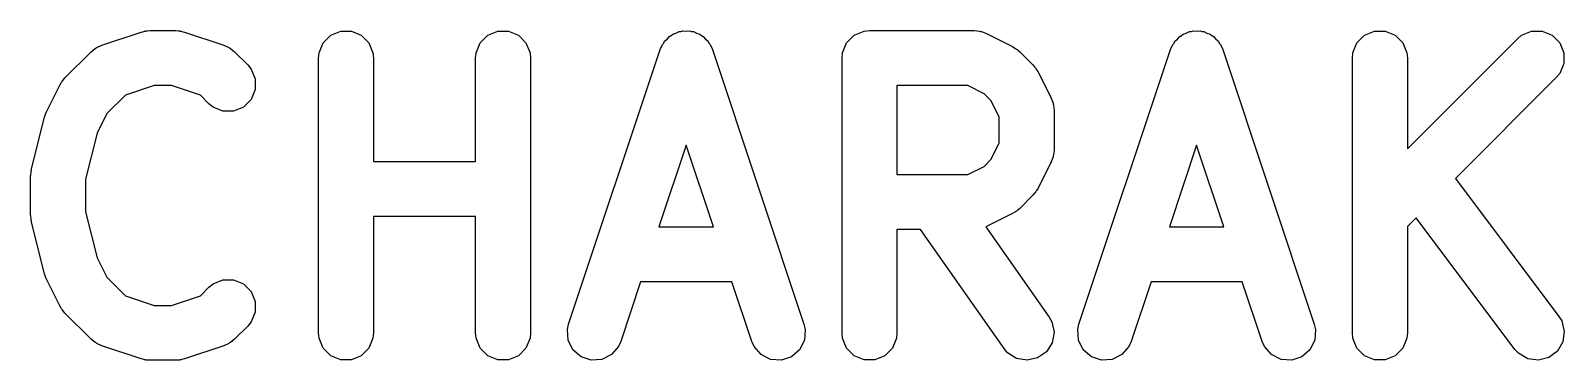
# Model space of a CAD drawing. Header units: inches. Extents: x -2.6 to 7.6, y 0.3 to 5.2.
# Drawn here: x 3.265 to 3.7044, y 5.1083 to 5.2028 of the extents above; entities that cross this region are included whole.
import ezdxf

# ---------------------------------------------------------------- set-up
doc = ezdxf.new("R2010")
doc.units = ezdxf.units.IN
doc.header["$MEASUREMENT"] = 0
doc.layers.add('BLACK', color=250, linetype='CONTINUOUS')

msp = doc.modelspace()

# ---------------------------------------------------------------- linework, layer by layer
at = {"layer": 'BLACK', "linetype": 'CONTINUOUS'}
for p, q in [((3.28394, 5.19803), (3.28535, 5.19866)), ((3.28535, 5.19866), (3.2966, 5.20241)), ((3.2966, 5.20241), (3.29736, 5.20259)), ((3.29736, 5.20259), (3.29755, 5.20267)), ((3.29755, 5.20267), (3.29783, 5.20269)), ((3.29783, 5.20269), (3.2981, 5.20276)), ((3.2981, 5.20276), (3.29831, 5.20274)), ((3.29831, 5.20274), (3.29909, 5.20282)), ((3.29909, 5.20282), (3.30658, 5.20282)), ((3.30658, 5.20282), (3.30736, 5.20274)), ((3.30736, 5.20274), (3.30757, 5.20276)), ((3.30757, 5.20276), (3.30784, 5.20269)), ((3.30784, 5.20269), (3.30812, 5.20267)), ((3.30812, 5.20267), (3.30831, 5.20259)), ((3.30831, 5.20259), (3.30907, 5.20241)), ((3.30907, 5.20241), (3.32032, 5.19866)), ((3.32032, 5.19866), (3.32173, 5.19803)), ((3.34761, 5.19648), (3.34878, 5.19932)), ((3.34878, 5.19932), (3.35095, 5.20149)), ((3.35095, 5.20149), (3.35379, 5.20267)), ((3.35379, 5.20267), (3.35686, 5.20267)), ((3.35686, 5.20267), (3.3597, 5.20149)), ((3.3597, 5.20149), (3.36188, 5.19932)), ((3.36188, 5.19932), (3.36305, 5.19648)), ((3.3926, 5.19648), (3.39378, 5.19932)), ((3.39378, 5.19932), (3.39595, 5.20149)), ((3.39595, 5.20149), (3.39879, 5.20267)), ((3.39879, 5.20267), (3.40186, 5.20267)), ((3.40186, 5.20267), (3.4047, 5.20149)), ((3.4047, 5.20149), (3.40687, 5.19932)), ((3.40687, 5.19932), (3.40805, 5.19648)), ((3.44535, 5.19743), (3.44598, 5.19884)), ((3.44598, 5.19884), (3.44634, 5.19927)), ((3.44634, 5.19927), (3.4466, 5.19977)), ((3.4466, 5.19977), (3.44734, 5.20042)), ((3.44734, 5.20042), (3.44799, 5.20116)), ((3.44799, 5.20116), (3.44849, 5.20142)), ((3.44849, 5.20142), (3.44892, 5.20178)), ((3.44892, 5.20178), (3.44985, 5.2021)), ((3.44985, 5.2021), (3.45074, 5.20254)), ((3.45074, 5.20254), (3.4513, 5.20258)), ((3.4513, 5.20258), (3.45183, 5.20276)), ((3.45183, 5.20276), (3.45282, 5.20269)), ((3.45282, 5.20269), (3.4538, 5.20276)), ((3.4538, 5.20276), (3.45433, 5.20258)), ((3.45433, 5.20258), (3.4549, 5.20254)), ((3.4549, 5.20254), (3.45578, 5.2021)), ((3.45578, 5.2021), (3.45672, 5.20178)), ((3.45672, 5.20178), (3.45714, 5.20142)), ((3.45714, 5.20142), (3.45764, 5.20116)), ((3.45764, 5.20116), (3.45829, 5.20042)), ((3.45829, 5.20042), (3.45904, 5.19977)), ((3.45904, 5.19977), (3.45929, 5.19927)), ((3.45929, 5.19927), (3.45966, 5.19884)), ((3.45966, 5.19884), (3.46029, 5.19743)), ((3.49759, 5.19648), (3.49876, 5.19932)), ((3.49876, 5.19932), (3.50094, 5.20149)), ((3.50094, 5.20149), (3.50377, 5.20267)), ((3.50377, 5.20267), (3.50531, 5.20282)), ((3.50531, 5.20282), (3.53531, 5.20282)), ((3.53531, 5.20282), (3.53684, 5.20267)), ((3.53684, 5.20267), (3.5371, 5.20256)), ((3.5371, 5.20256), (3.53739, 5.20254)), ((3.53739, 5.20254), (3.53883, 5.20199)), ((3.53883, 5.20199), (3.54633, 5.19824)), ((3.59158, 5.19743), (3.59221, 5.19884)), ((3.59221, 5.19884), (3.59258, 5.19927)), ((3.59258, 5.19927), (3.59283, 5.19977)), ((3.59283, 5.19977), (3.59357, 5.20042)), ((3.59357, 5.20042), (3.59422, 5.20116)), ((3.59422, 5.20116), (3.59472, 5.20142)), ((3.59472, 5.20142), (3.59515, 5.20178)), ((3.59515, 5.20178), (3.59609, 5.2021)), ((3.59609, 5.2021), (3.59697, 5.20254)), ((3.59697, 5.20254), (3.59753, 5.20258)), ((3.59753, 5.20258), (3.59806, 5.20276)), ((3.59806, 5.20276), (3.59905, 5.20269)), ((3.59905, 5.20269), (3.60003, 5.20276)), ((3.60003, 5.20276), (3.60057, 5.20258)), ((3.60057, 5.20258), (3.60113, 5.20254)), ((3.60113, 5.20254), (3.60201, 5.2021)), ((3.60201, 5.2021), (3.60295, 5.20178)), ((3.60295, 5.20178), (3.60337, 5.20142)), ((3.60337, 5.20142), (3.60388, 5.20116)), ((3.60388, 5.20116), (3.60452, 5.20042)), ((3.60452, 5.20042), (3.60527, 5.19977)), ((3.60527, 5.19977), (3.60552, 5.19927)), ((3.60552, 5.19927), (3.60589, 5.19884)), ((3.60589, 5.19884), (3.60652, 5.19743)), ((3.64382, 5.19648), (3.64499, 5.19932)), ((3.64499, 5.19932), (3.64717, 5.20149)), ((3.64717, 5.20149), (3.65001, 5.20267)), ((3.65001, 5.20267), (3.65308, 5.20267)), ((3.65308, 5.20267), (3.65592, 5.20149)), ((3.65592, 5.20149), (3.65809, 5.19932)), ((3.65809, 5.19932), (3.65926, 5.19648)), ((3.65942, 5.16896), (3.69097, 5.20051)), ((3.69097, 5.20051), (3.69216, 5.20149)), ((3.69216, 5.20149), (3.695, 5.20267)), ((3.695, 5.20267), (3.69807, 5.20267)), ((3.69807, 5.20267), (3.70091, 5.20149)), ((3.70091, 5.20149), (3.70308, 5.19932)), ((3.70308, 5.19932), (3.70426, 5.19648)), ((3.27477, 5.18926), (3.28227, 5.19676)), ((3.28227, 5.19676), (3.28346, 5.19774)), ((3.28346, 5.19774), (3.28372, 5.19785)), ((3.28372, 5.19785), (3.28394, 5.19803)), ((3.32173, 5.19803), (3.32195, 5.19785)), ((3.32195, 5.19785), (3.32221, 5.19774)), ((3.32221, 5.19774), (3.3234, 5.19676)), ((3.3234, 5.19676), (3.32715, 5.19301)), ((3.34745, 5.19494), (3.34761, 5.19648)), ((3.34745, 5.1162), (3.34745, 5.19494)), ((3.36305, 5.19648), (3.3632, 5.19494)), ((3.3632, 5.19494), (3.3632, 5.16532)), ((3.39245, 5.19494), (3.3926, 5.19648)), ((3.39245, 5.16532), (3.39245, 5.19494)), ((3.40805, 5.19648), (3.4082, 5.19494)), ((3.4082, 5.19494), (3.4082, 5.1162)), ((3.4191, 5.11869), (3.44535, 5.19743)), ((3.46029, 5.19743), (3.48653, 5.11869)), ((3.49744, 5.19494), (3.49759, 5.19648)), ((3.49744, 5.1162), (3.49744, 5.19494)), ((3.54633, 5.19824), (3.54699, 5.19782)), ((3.54699, 5.19782), (3.54718, 5.19774)), ((3.54718, 5.19774), (3.5474, 5.19756)), ((3.5474, 5.19756), (3.54763, 5.19741)), ((3.54763, 5.19741), (3.54777, 5.19726)), ((3.54777, 5.19726), (3.54837, 5.19676)), ((3.54837, 5.19676), (3.55212, 5.19301)), ((3.56533, 5.11869), (3.59158, 5.19743)), ((3.60652, 5.19743), (3.63276, 5.11869)), ((3.64367, 5.19494), (3.64382, 5.19648)), ((3.64367, 5.1162), (3.64367, 5.19494)), ((3.65926, 5.19648), (3.65942, 5.19494)), ((3.65942, 5.19494), (3.65942, 5.16896)), ((3.70426, 5.19648), (3.70426, 5.19341)), ((3.32715, 5.19301), (3.32813, 5.19182)), ((3.32813, 5.19182), (3.32931, 5.18898)), ((3.55212, 5.19301), (3.55262, 5.19241)), ((3.55262, 5.19241), (3.55278, 5.19227)), ((3.55278, 5.19227), (3.55292, 5.19204)), ((3.55292, 5.19204), (3.5531, 5.19182)), ((3.5531, 5.19182), (3.55318, 5.19163)), ((3.55318, 5.19163), (3.5536, 5.19097)), ((3.5536, 5.19097), (3.55735, 5.18347)), ((3.70308, 5.19057), (3.7021, 5.18938)), ((3.70426, 5.19341), (3.70308, 5.19057)), ((3.26955, 5.17972), (3.2733, 5.18722)), ((3.2733, 5.18722), (3.27371, 5.18788)), ((3.27371, 5.18788), (3.27379, 5.18807)), ((3.27379, 5.18807), (3.27397, 5.18829)), ((3.27397, 5.18829), (3.27412, 5.18852)), ((3.27412, 5.18852), (3.27427, 5.18866)), ((3.27427, 5.18866), (3.27477, 5.18926)), ((3.30036, 5.18707), (3.29209, 5.18431)), ((3.30531, 5.18707), (3.30036, 5.18707)), ((3.31358, 5.18431), (3.30531, 5.18707)), ((3.32931, 5.18591), (3.32813, 5.18307)), ((3.32931, 5.18898), (3.32931, 5.18591)), ((3.53345, 5.18707), (3.51318, 5.18707)), ((3.51318, 5.18707), (3.51318, 5.16157)), ((3.53814, 5.18472), (3.53345, 5.18707)), ((3.7021, 5.18938), (3.67319, 5.16046)), ((3.29209, 5.18431), (3.28681, 5.17903)), ((3.31602, 5.18188), (3.31358, 5.18431)), ((3.31721, 5.1809), (3.31602, 5.18188)), ((3.32813, 5.18307), (3.32596, 5.1809)), ((3.54008, 5.18278), (3.53814, 5.18472)), ((3.54243, 5.17809), (3.54008, 5.18278)), ((3.55735, 5.18347), (3.5579, 5.18203)), ((3.5579, 5.18203), (3.55792, 5.18174)), ((3.55792, 5.18174), (3.55803, 5.18148)), ((3.55803, 5.18148), (3.55818, 5.17995)), ((3.2652, 5.16311), (3.26895, 5.17811)), ((3.26895, 5.17811), (3.26899, 5.17822)), ((3.26899, 5.17828), (3.26924, 5.17891)), ((3.26899, 5.17822), (3.26899, 5.17828)), ((3.26924, 5.17891), (3.26947, 5.17956)), ((3.26947, 5.17956), (3.2695, 5.1796)), ((3.2695, 5.1796), (3.26955, 5.17972)), ((3.28681, 5.17903), (3.28402, 5.17345)), ((3.32005, 5.17972), (3.31721, 5.1809)), ((3.32312, 5.17972), (3.32005, 5.17972)), ((3.32596, 5.1809), (3.32312, 5.17972)), ((3.54243, 5.17056), (3.54243, 5.17809)), ((3.55818, 5.17995), (3.55818, 5.1687)), ((3.28402, 5.17345), (3.28071, 5.16023)), ((3.45282, 5.17004), (3.44499, 5.14657)), ((3.46064, 5.14657), (3.45282, 5.17004)), ((3.54008, 5.16586), (3.54243, 5.17056)), ((3.55818, 5.1687), (3.55803, 5.16716)), ((3.59905, 5.17004), (3.59123, 5.14657)), ((3.60687, 5.14657), (3.59905, 5.17004)), ((3.3632, 5.16532), (3.39245, 5.16532)), ((3.53345, 5.16157), (3.53814, 5.16392)), ((3.53814, 5.16392), (3.54008, 5.16586)), ((3.55735, 5.16518), (3.5536, 5.15768)), ((3.5579, 5.16662), (3.55735, 5.16518)), ((3.55792, 5.1669), (3.5579, 5.16662)), ((3.55803, 5.16716), (3.55792, 5.1669)), ((3.26496, 5.1612), (3.26499, 5.16147)), ((3.26496, 5.14995), (3.26496, 5.1612)), ((3.26497, 5.16158), (3.26506, 5.16216)), ((3.26499, 5.16147), (3.26497, 5.16158)), ((3.26506, 5.16216), (3.26512, 5.16273)), ((3.26512, 5.16273), (3.26516, 5.16284)), ((3.26516, 5.16284), (3.2652, 5.16311)), ((3.28071, 5.16023), (3.28071, 5.15092)), ((3.51318, 5.16157), (3.53345, 5.16157)), ((3.67319, 5.16046), (3.70284, 5.12093)), ((3.55212, 5.15563), (3.54837, 5.15188)), ((3.55262, 5.15623), (3.55212, 5.15563)), ((3.55278, 5.15637), (3.55262, 5.15623)), ((3.55292, 5.15661), (3.55278, 5.15637)), ((3.5531, 5.15682), (3.55292, 5.15661)), ((3.55318, 5.15702), (3.5531, 5.15682)), ((3.5536, 5.15768), (3.55318, 5.15702)), ((3.28071, 5.15092), (3.28402, 5.1377)), ((3.54633, 5.15041), (3.53883, 5.14666)), ((3.54699, 5.15082), (3.54633, 5.15041)), ((3.54718, 5.1509), (3.54699, 5.15082)), ((3.5474, 5.15108), (3.54718, 5.1509)), ((3.54763, 5.15123), (3.5474, 5.15108)), ((3.54777, 5.15138), (3.54763, 5.15123)), ((3.54837, 5.15188), (3.54777, 5.15138)), ((3.26499, 5.14968), (3.26496, 5.14995)), ((3.26497, 5.14957), (3.26499, 5.14968)), ((3.26506, 5.14899), (3.26497, 5.14957)), ((3.26512, 5.14841), (3.26506, 5.14899)), ((3.26516, 5.14831), (3.26512, 5.14841)), ((3.2652, 5.14804), (3.26516, 5.14831)), ((3.26895, 5.13304), (3.2652, 5.14804)), ((3.39245, 5.14957), (3.3632, 5.14957)), ((3.3632, 5.14957), (3.3632, 5.1162)), ((3.39245, 5.1162), (3.39245, 5.14957)), ((3.44499, 5.14657), (3.46064, 5.14657)), ((3.51996, 5.14582), (3.51318, 5.14582)), ((3.51318, 5.14582), (3.51318, 5.1162)), ((3.54385, 5.11169), (3.51996, 5.14582)), ((3.53883, 5.14666), (3.53865, 5.14659)), ((3.53865, 5.14659), (3.55675, 5.12072)), ((3.59123, 5.14657), (3.60687, 5.14657)), ((3.66194, 5.14921), (3.65942, 5.14669)), ((3.65942, 5.14669), (3.65942, 5.1162)), ((3.69024, 5.11148), (3.66194, 5.14921)), ((3.28402, 5.1377), (3.28681, 5.13212)), ((3.26899, 5.13293), (3.26895, 5.13304)), ((3.26899, 5.13287), (3.26899, 5.13293)), ((3.26924, 5.13223), (3.26899, 5.13287)), ((3.26947, 5.13159), (3.26924, 5.13223)), ((3.2695, 5.13154), (3.26947, 5.13159)), ((3.26955, 5.13143), (3.2695, 5.13154)), ((3.2733, 5.12393), (3.26955, 5.13143)), ((3.28681, 5.13212), (3.29209, 5.12683)), ((3.31358, 5.12683), (3.31602, 5.12927)), ((3.31602, 5.12927), (3.31721, 5.13025)), ((3.31721, 5.13025), (3.32005, 5.13143)), ((3.32005, 5.13143), (3.32312, 5.13143)), ((3.32312, 5.13143), (3.32596, 5.13025)), ((3.32596, 5.13025), (3.32813, 5.12808)), ((3.43974, 5.13083), (3.43404, 5.11371)), ((3.46589, 5.13083), (3.43974, 5.13083)), ((3.47159, 5.11371), (3.46589, 5.13083)), ((3.58598, 5.13083), (3.58027, 5.11371)), ((3.61212, 5.13083), (3.58598, 5.13083)), ((3.61782, 5.11371), (3.61212, 5.13083)), ((3.27371, 5.12327), (3.2733, 5.12393)), ((3.29209, 5.12683), (3.30036, 5.12408)), ((3.30036, 5.12408), (3.30531, 5.12408)), ((3.30531, 5.12408), (3.31358, 5.12683)), ((3.32813, 5.12808), (3.32931, 5.12524)), ((3.32931, 5.12524), (3.32931, 5.12217)), ((3.27379, 5.12308), (3.27371, 5.12327)), ((3.27397, 5.12286), (3.27379, 5.12308)), ((3.27412, 5.12262), (3.27397, 5.12286)), ((3.27427, 5.12249), (3.27412, 5.12262)), ((3.27477, 5.12188), (3.27427, 5.12249)), ((3.28227, 5.11438), (3.27477, 5.12188)), ((3.32931, 5.12217), (3.32813, 5.11933)), ((3.55675, 5.12072), (3.55751, 5.11937)), ((3.70284, 5.12093), (3.70364, 5.11961)), ((3.70364, 5.11961), (3.7044, 5.11663)), ((3.32715, 5.11813), (3.3234, 5.11438)), ((3.32813, 5.11933), (3.32715, 5.11813)), ((3.34761, 5.11467), (3.34745, 5.1162)), ((3.3632, 5.1162), (3.36305, 5.11467)), ((3.3926, 5.11467), (3.39245, 5.1162)), ((3.4082, 5.1162), (3.40805, 5.11467)), ((3.41876, 5.11719), (3.4191, 5.11869)), ((3.41898, 5.11412), (3.41876, 5.11719)), ((3.48653, 5.11869), (3.48688, 5.11719)), ((3.48688, 5.11719), (3.48666, 5.11412)), ((3.49759, 5.11467), (3.49744, 5.1162)), ((3.51318, 5.1162), (3.51303, 5.11467)), ((3.55751, 5.11937), (3.55818, 5.11637)), ((3.55818, 5.11637), (3.55764, 5.11335)), ((3.56499, 5.11719), (3.56533, 5.11869)), ((3.56521, 5.11412), (3.56499, 5.11719)), ((3.63276, 5.11869), (3.63311, 5.11719)), ((3.63311, 5.11719), (3.63289, 5.11412)), ((3.64382, 5.11467), (3.64367, 5.1162)), ((3.65942, 5.1162), (3.65926, 5.11467)), ((3.7044, 5.11663), (3.70396, 5.11359)), ((3.28346, 5.11341), (3.28227, 5.11438)), ((3.28372, 5.1133), (3.28346, 5.11341)), ((3.28394, 5.11311), (3.28372, 5.1133)), ((3.28535, 5.11248), (3.28394, 5.11311)), ((3.2966, 5.10873), (3.28535, 5.11248)), ((3.32032, 5.11248), (3.30907, 5.10873)), ((3.32173, 5.11311), (3.32032, 5.11248)), ((3.32195, 5.1133), (3.32173, 5.11311)), ((3.32221, 5.11341), (3.32195, 5.1133)), ((3.3234, 5.11438), (3.32221, 5.11341)), ((3.34878, 5.11183), (3.34761, 5.11467)), ((3.35095, 5.10966), (3.34878, 5.11183)), ((3.36188, 5.11183), (3.3597, 5.10966)), ((3.36305, 5.11467), (3.36188, 5.11183)), ((3.39378, 5.11183), (3.3926, 5.11467)), ((3.39595, 5.10966), (3.39378, 5.11183)), ((3.40687, 5.11183), (3.4047, 5.10966)), ((3.40805, 5.11467), (3.40687, 5.11183)), ((3.42035, 5.11138), (3.41898, 5.11412)), ((3.42267, 5.10936), (3.42035, 5.11138)), ((3.43341, 5.1123), (3.4314, 5.10998)), ((3.43404, 5.11371), (3.43341, 5.1123)), ((3.47222, 5.1123), (3.47159, 5.11371)), ((3.47424, 5.10998), (3.47222, 5.1123)), ((3.48528, 5.11138), (3.48296, 5.10936)), ((3.48666, 5.11412), (3.48528, 5.11138)), ((3.49876, 5.11183), (3.49759, 5.11467)), ((3.50094, 5.10966), (3.49876, 5.11183)), ((3.51186, 5.11183), (3.50968, 5.10966)), ((3.51303, 5.11467), (3.51186, 5.11183)), ((3.54486, 5.11052), (3.54385, 5.11169)), ((3.55599, 5.11076), (3.55347, 5.109)), ((3.55764, 5.11335), (3.55599, 5.11076)), ((3.56658, 5.11138), (3.56521, 5.11412)), ((3.5689, 5.10936), (3.56658, 5.11138)), ((3.57964, 5.1123), (3.57763, 5.10998)), ((3.58027, 5.11371), (3.57964, 5.1123)), ((3.61845, 5.1123), (3.61782, 5.11371)), ((3.62047, 5.10998), (3.61845, 5.1123)), ((3.63152, 5.11138), (3.62919, 5.10936)), ((3.63289, 5.11412), (3.63152, 5.11138)), ((3.64499, 5.11183), (3.64382, 5.11467)), ((3.64717, 5.10966), (3.64499, 5.11183)), ((3.65809, 5.11183), (3.65592, 5.10966)), ((3.65926, 5.11467), (3.65809, 5.11183)), ((3.69128, 5.11034), (3.69024, 5.11148)), ((3.7024, 5.11095), (3.69994, 5.1091)), ((3.70396, 5.11359), (3.7024, 5.11095)), ((3.29736, 5.10856), (3.2966, 5.10873)), ((3.29755, 5.10848), (3.29736, 5.10856)), ((3.29783, 5.10845), (3.29755, 5.10848)), ((3.2981, 5.10839), (3.29783, 5.10845)), ((3.29831, 5.10841), (3.2981, 5.10839)), ((3.29909, 5.10833), (3.29831, 5.10841)), ((3.30658, 5.10833), (3.29909, 5.10833)), ((3.30736, 5.10841), (3.30658, 5.10833)), ((3.30757, 5.10839), (3.30736, 5.10841)), ((3.30784, 5.10845), (3.30757, 5.10839)), ((3.30812, 5.10848), (3.30784, 5.10845)), ((3.30831, 5.10856), (3.30812, 5.10848)), ((3.30907, 5.10873), (3.30831, 5.10856)), ((3.35379, 5.10848), (3.35095, 5.10966)), ((3.35686, 5.10848), (3.35379, 5.10848)), ((3.3597, 5.10966), (3.35686, 5.10848)), ((3.39879, 5.10848), (3.39595, 5.10966)), ((3.40186, 5.10848), (3.39879, 5.10848)), ((3.4047, 5.10966), (3.40186, 5.10848)), ((3.42558, 5.10839), (3.42267, 5.10936)), ((3.42865, 5.10861), (3.42558, 5.10839)), ((3.4314, 5.10998), (3.42865, 5.10861)), ((3.47698, 5.10861), (3.47424, 5.10998)), ((3.48005, 5.10839), (3.47698, 5.10861)), ((3.48296, 5.10936), (3.48005, 5.10839)), ((3.50377, 5.10848), (3.50094, 5.10966)), ((3.50685, 5.10848), (3.50377, 5.10848)), ((3.50968, 5.10966), (3.50685, 5.10848)), ((3.54745, 5.10886), (3.54486, 5.11052)), ((3.55047, 5.10833), (3.54745, 5.10886)), ((3.55347, 5.109), (3.55047, 5.10833)), ((3.57182, 5.10839), (3.5689, 5.10936)), ((3.57488, 5.10861), (3.57182, 5.10839)), ((3.57763, 5.10998), (3.57488, 5.10861)), ((3.62322, 5.10861), (3.62047, 5.10998)), ((3.62628, 5.10839), (3.62322, 5.10861)), ((3.62919, 5.10936), (3.62628, 5.10839)), ((3.65001, 5.10848), (3.64717, 5.10966)), ((3.65308, 5.10848), (3.65001, 5.10848)), ((3.65592, 5.10966), (3.65308, 5.10848)), ((3.69392, 5.10878), (3.69128, 5.11034)), ((3.69696, 5.10834), (3.69392, 5.10878)), ((3.69994, 5.1091), (3.69696, 5.10834))]:
    msp.add_line(p, q, dxfattribs=at)

doc.saveas('drawing.dxf')
